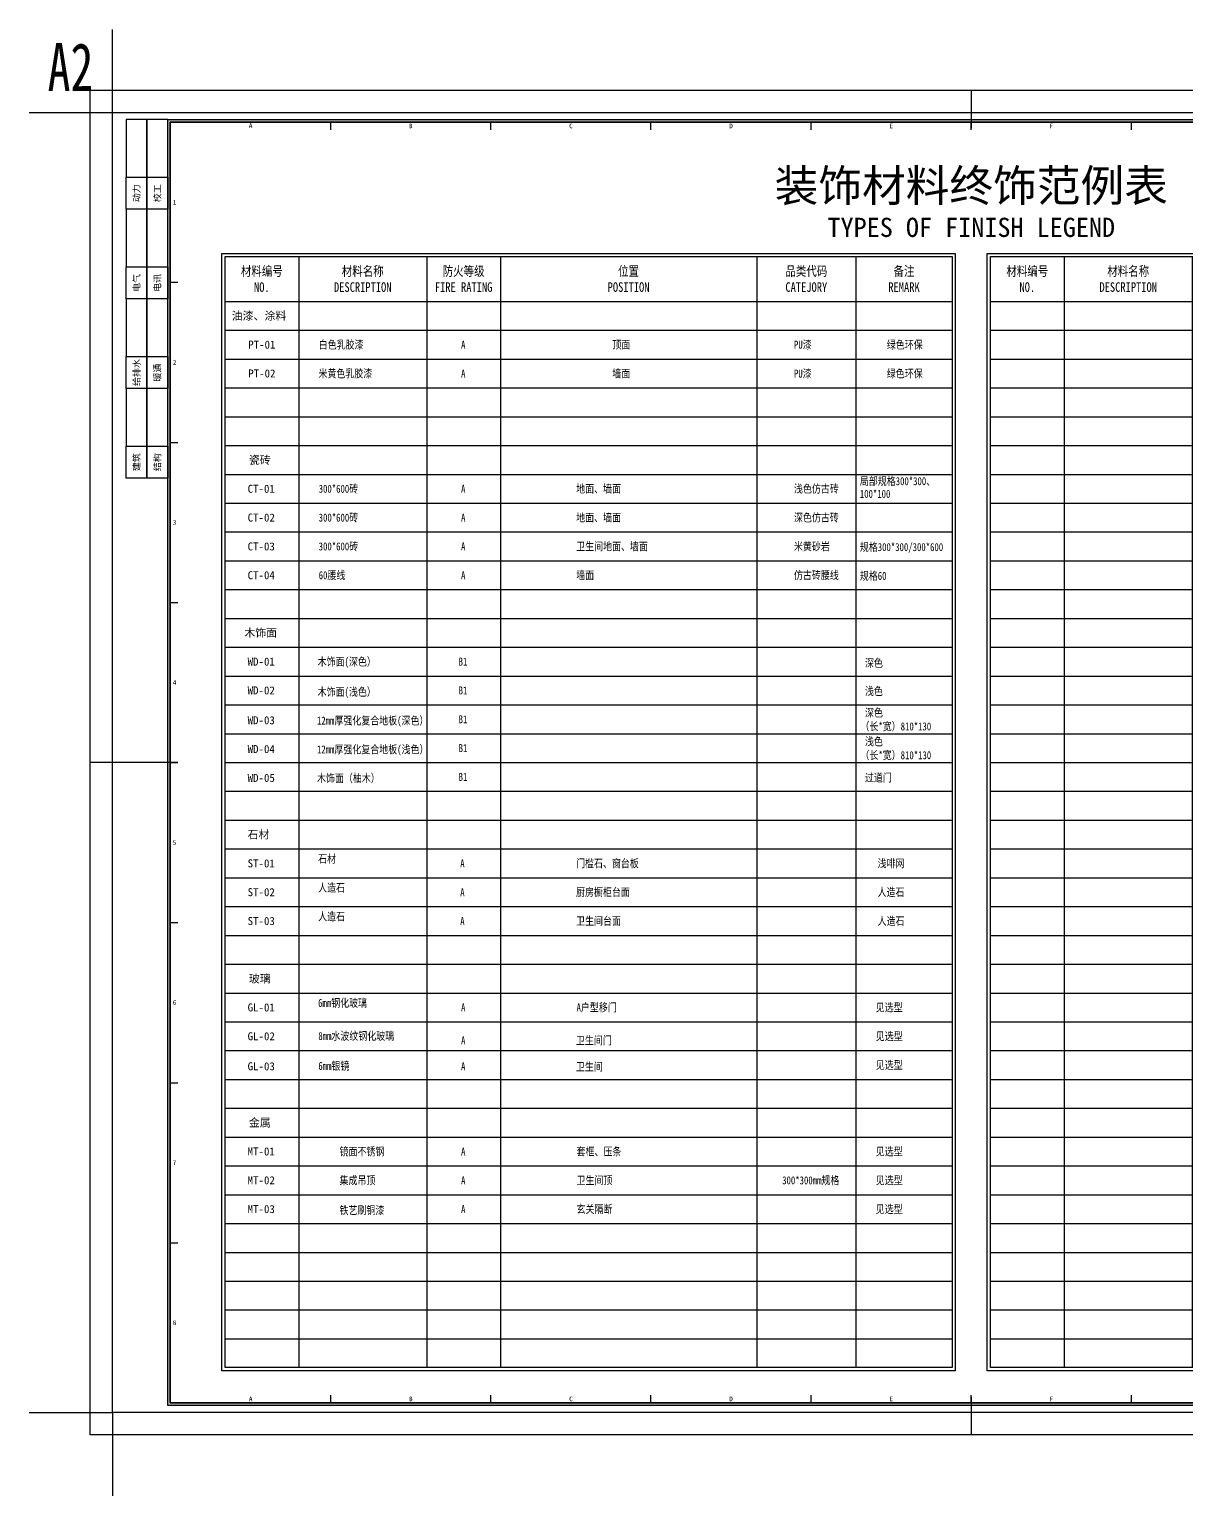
# Paper-space layout '布局1' of a CAD drawing. Header units: millimetres. Extents: x 706 to 1338, y 207 to 665.
# Drawn here: x 706.2 to 1067.5, y 207.4 to 665.4 of the extents above; entities that cross this region are included whole.
import ezdxf
from ezdxf.enums import TextEntityAlignment as Align

# ---------------------------------------------------------------- set-up
doc = ezdxf.new("R2010")
doc.units = ezdxf.units.MM
doc.layers.add('DEFPOINTS(视图框)', color=250, linetype='Continuous', plot=False)
doc.layers.add('W-图框', color=251, linetype='Continuous')
doc.layers.add('W-文字', color=35, linetype='Continuous')
doc.styles.add('A2图框$0$WMF-黑体0', font='SIMHEI.TTF')
doc.styles.add('A2图框$0$ZZ', font='SIMHEI.TTF')
doc.styles.add('WORD-1', font='SIMFANG.TTF', dxfattribs={"width": 0.7})
doc.styles.add('WORD-2', font='SIMHEI.TTF')
doc.styles.add('WORD-3', font='SimSun.ttf', dxfattribs={"width": 0.9, "height": 3})

# ---------------------------------------------------------------- blocks, each defined once
blk = doc.blocks.new('目录')
at = {"layer": 'W-图框', "color": 146, "ltscale": 20}
for p, q in [((24, 367), (24, 20)), ((64, 367), (64, 20)), ((87, 367), (87, 20)), ((167, 367), (167, 20)), ((198, 367), (198, 20)), ((1, 353), (228, 353))]:
    blk.add_line(p, q, dxfattribs=at)
at = {"layer": 'W-图框', "linetype": 'ByBlock'}
for p, q in [((1, 344), (228, 344)), ((1, 335), (228, 335)), ((1, 326), (228, 326)), ((1, 317), (228, 317)), ((1, 308), (228, 308)), ((1, 299), (228, 299)), ((1, 290), (228, 290)), ((1, 281), (228, 281)), ((1, 272), (228, 272)), ((1, 263), (228, 263)), ((1, 254), (228, 254)), ((1, 245), (228, 245)), ((1, 236), (228, 236)), ((1, 227), (228, 227)), ((1, 218), (228, 218)), ((1, 209), (228, 209)), ((1, 200), (228, 200)), ((1, 191), (228, 191)), ((1, 182), (228, 182)), ((1, 173), (228, 173)), ((1, 164), (228, 164)), ((1, 155), (228, 155)), ((1, 146), (228, 146)), ((1, 137), (228, 137)), ((1, 128), (228, 128)), ((1, 119), (228, 119)), ((1, 110), (228, 110)), ((1, 101), (228, 101)), ((1, 92), (228, 92)), ((1, 83), (228, 83)), ((1, 74), (228, 74)), ((1, 65), (228, 65)), ((1, 56), (228, 56)), ((1, 47), (228, 47)), ((1, 38), (228, 38)), ((1, 29), (228, 29))]:
    blk.add_line(p, q, dxfattribs=at)
at = {"layer": 'W-图框', "color": 44, "ltscale": 20}
blk.add_lwpolyline([(0, 368), (229, 368), (229, 19), (0, 19)], close=True, dxfattribs=at)
at = {"layer": 'W-图框', "color": 146, "ltscale": 20}
blk.add_lwpolyline([(1, 367), (228, 367), (228, 20), (1, 20)], close=True, dxfattribs=at)
at = {"layer": 'W-文字', "color": 2, "lineweight": 0, "ltscale": 1000, "style": 'WORD-2', "width": 0.8}
for s, p in [('材料编号', (12.5, 361)), ('材料名称', (44, 361)), ('防火等级', (75.5, 361)), ('位置', (127, 361)), ('品类代码', (182.5, 361)), ('备注', (213, 361)), ('NO.', (12.5, 356)), ('DESCRIPTION', (44, 356)), ('FIRE RATING', (75.5, 356)), ('POSITION', (127, 356)), ('CATEJORY', (182.5, 356)), ('REMARK', (213, 356))]:
    blk.add_text(s, height=3, dxfattribs=at).set_placement(p, align=Align.CENTER)
blk = doc.blocks.new('A2 图框')
at = {"layer": 'W-图框', "ltscale": 0.5}
h = blk.add_hatch(color=161, dxfattribs=at)
h.paths.add_polyline_path([(-562, 403), (-3, 403), (-3, 3), (-562, 3)], flags=16)
h.paths.add_polyline_path([(-562.8, 403.8), (-2.2, 403.8), (-2.2, 2.2), (-562.8, 2.2)])
at = {"layer": 'W-图框', "color": 7}
for p, q in [((-311.9, 413), (-311.9, 401.1)), ((-511.9, 400.6), (-511.9, 403)), ((-461.9, 400.6), (-461.9, 403)), ((-411.9, 400.6), (-411.9, 403)), ((-361.9, 400.6), (-361.9, 403)), ((-311.9, 400.6), (-311.9, 403)), ((-261.9, 400.6), (-261.9, 403)), ((-562, 353), (-559.6, 353)), ((-562, 303), (-559.6, 303)), ((-562, 253), (-559.6, 253)), ((-559.6, 203), (-587, 203)), ((-562, 203), (-559.6, 203)), ((-562, 153), (-559.6, 153)), ((-562, 103), (-559.6, 103)), ((-562, 53), (-559.6, 53)), ((-511.9, 3), (-511.9, 5.4)), ((-461.9, 3), (-461.9, 5.4)), ((-411.9, 3), (-411.9, 5.4)), ((-361.9, 3), (-361.9, 5.4)), ((-311.9, 3), (-311.9, 5.4)), ((-311.9, 4.9), (-311.9, -7)), ((-261.9, 3), (-261.9, 5.4))]:
    blk.add_line(p, q, dxfattribs=at)
at = {"layer": 'W-图框', "color": 1, "ltscale": 0.01}
for points in [[(-606, 406), (-580, 406), (-580, 432)], [(-606, 0), (-580, 0), (-580, -26)]]:
    blk.add_lwpolyline(points, dxfattribs=at)
at = {"layer": 'W-图框', "color": 251, "ltscale": 0.01}
for points in [[(-587, 413), (7, 413), (7, -7), (-587, -7)], [(-580, 406), (0, 406), (0, 0), (-580, 0)]]:
    blk.add_lwpolyline(points, close=True, dxfattribs=at)
at = {"layer": 'W-图框', "color": 161, "linetype": 'ByBlock'}
for points in [[(-575.8, 403.8), (-575.8, 385.8), (-569.3, 385.8), (-569.3, 403.8)], [(-569.3, 403.8), (-569.3, 385.8), (-562.8, 385.8), (-562.8, 403.8)], [(-562, 403), (-562, 3), (-61, 3), (-61, 403)], [(-575.8, 375.8), (-575.8, 385.8), (-569.3, 385.8), (-569.3, 375.8)], [(-569.3, 375.8), (-569.3, 385.8), (-562.8, 385.8), (-562.8, 375.8)], [(-575.8, 375.8), (-575.8, 357.8), (-569.3, 357.8), (-569.3, 375.8)], [(-569.3, 375.8), (-569.3, 357.8), (-562.8, 357.8), (-562.8, 375.8)], [(-575.8, 347.8), (-575.8, 357.8), (-569.3, 357.8), (-569.3, 347.8)], [(-569.3, 347.8), (-569.3, 357.8), (-562.8, 357.8), (-562.8, 347.8)], [(-575.8, 347.8), (-575.8, 329.8), (-569.3, 329.8), (-569.3, 347.8)], [(-569.3, 347.8), (-569.3, 329.8), (-562.8, 329.8), (-562.8, 347.8)], [(-575.8, 319.8), (-575.8, 329.8), (-569.3, 329.8), (-569.3, 319.8)], [(-569.3, 319.8), (-569.3, 329.8), (-562.8, 329.8), (-562.8, 319.8)], [(-575.8, 319.8), (-575.8, 301.8), (-569.3, 301.8), (-569.3, 319.8)], [(-569.3, 319.8), (-569.3, 301.8), (-562.8, 301.8), (-562.8, 319.8)], [(-575.8, 291.8), (-575.8, 301.8), (-569.3, 301.8), (-569.3, 291.8)], [(-569.3, 291.8), (-569.3, 301.8), (-562.8, 301.8), (-562.8, 291.8)]]:
    blk.add_lwpolyline(points, close=True, dxfattribs=at)
at = {"layer": 'W-图框', "color": 161, "ltscale": 0.5}
for points in [[(-562.8, 403.8), (-2.2, 403.8), (-2.2, 2.2), (-562.8, 2.2)], [(-562, 403), (-3, 403), (-3, 3), (-562, 3)]]:
    blk.add_lwpolyline(points, close=True, dxfattribs=at)
at = {"layer": 'DEFPOINTS(视图框)', "lineweight": 0, "style": 'WORD-1', "width": 0.7}
blk.add_text('A2', height=15, dxfattribs=at).set_placement((-586.01, 420.19), align=Align.MIDDLE_RIGHT)
at = {"layer": 'W-图框', "lineweight": 0, "ltscale": 150, "style": 'A2图框$0$ZZ'}
for s, p in [('A', (-536.9, 401.91)), ('B', (-486.9, 401.82)), ('C', (-436.9, 401.82)), ('D', (-386.9, 401.82)), ('E', (-336.9, 401.82)), ('F', (-286.9, 401.82)), ('1', (-560.66, 378)), ('2', (-560.66, 328)), ('3', (-560.66, 278)), ('4', (-560.66, 228)), ('5', (-560.66, 178)), ('6', (-560.66, 128)), ('7', (-560.66, 78)), ('8', (-560.66, 28)), ('A', (-536.9, 4.22)), ('B', (-486.9, 4.22)), ('C', (-436.9, 4.22)), ('D', (-386.9, 4.22)), ('E', (-336.9, 4.22)), ('F', (-286.9, 4.22))]:
    blk.add_text(s, height=1.45, dxfattribs=at).set_placement(p, align=Align.MIDDLE)
at = {"layer": 'W-图框', "lineweight": 0, "style": 'A2图框$0$WMF-黑体0'}
for s, p in [('动力', (-572.55, 380.8)), ('校工', (-566.05, 380.8)), ('电气', (-572.55, 352.8)), ('电讯', (-566.05, 352.8)), ('给排水', (-572.55, 324.8)), ('暖通', (-566.05, 324.8)), ('建筑', (-572.55, 296.8)), ('结构', (-566.05, 296.8))]:
    blk.add_text(s, height=2, rotation=90, dxfattribs=at).set_placement(p, align=Align.MIDDLE)
at = {"layer": 'W-图框', "color": 35, "lineweight": 0, "style": 'WORD-3', "width": 0.65}
blk.add_attdef('建设单位', text='', height=3, dxfattribs=at).set_placement((-32, 300.49), align=Align.MIDDLE)
at = {"layer": 'W-图框', "color": 35, "ltscale": 1000, "style": 'WORD-2'}
for tag, height, width, p in [('项目名称英文翻译', 3.5, 0.8, (-21.14, 246.28)), ('项目名称', 7, 0.7, (-41.38, 246.28)), ('项目名称', 7, 0.7, (-30.73, 246.28))]:
    blk.add_attdef(tag, text='', height=height, rotation=90, dxfattribs=dict(at, width=width)).set_placement(p, align=Align.MIDDLE)
at = {"layer": 'W-图框', "color": 35, "lineweight": 0, "style": 'WORD-2'}
for tag, p in [('2013.01.01', (-41.46, 176)), ('2013.03.01', (-13.42, 176)), ('2013.05.01', (-41.46, 169)), ('2013.06.01', (-13.42, 169)), ('2013.08.01', (-41.46, 162)), ('2013.09.01', (-13.42, 162)), ('2013.09.01', (-32, 113))]:
    blk.add_attdef(tag, text='', height=1.8, dxfattribs=at).set_placement(p, align=Align.MIDDLE)
at = {"layer": 'W-图框', "color": 35, "ltscale": 1000, "style": 'WORD-2', "width": 0.78}
blk.add_attdef('FS2011000', text='', height=3.5, dxfattribs=at).set_placement((-32, 11.45), align=Align.MIDDLE)

psp = doc.layouts.new('布局1')

# ---------------------------------------------------------------- block references
at = {"layer": 'W-图框'}
for name, p in [('A2 图框', (1312.17, 233.38)), ('目录', (766.27, 227.38)), ('目录', (1005.27, 227.38))]:
    psp.add_blockref(name, p, dxfattribs=at)

# ---------------------------------------------------------------- texts
at = {"layer": 'W-文字', "color": 2, "lineweight": 0, "ltscale": 1000, "style": 'WORD-2'}
for s, height, p in [('装饰材料终饰范例表', 10, (1000.27, 608.57)), ('TYPES OF FINISH LEGEND', 6, (1000.27, 598.73))]:
    psp.add_text(s, height=height, dxfattribs=at).set_placement(p, align=Align.BOTTOM_CENTER)
at = {"layer": 'W-文字', "color": 35, "linetype": 'ByBlock', "lineweight": 0, "ltscale": 0.01, "style": 'WORD-2'}
for s, p in [('油漆、涂料', (769.36, 575.88, 3258.66)), ('瓷砖', (774.72, 530.88, 3258.66)), ('木饰面', (773.3, 476.88, 3258.66)), ('石材', (774.31, 413.88, 3258.66)), ('玻璃', (774.72, 368.88, 3258.66)), ('金属', (774.72, 323.88, 3258.66))]:
    psp.add_text(s, height=2.5, dxfattribs=at).set_placement(p, align=Align.MIDDLE_LEFT)
for s, p in [('PT-01', (778.77, 566.88, 3258.66)), ('PT-02', (778.77, 557.88, 3258.66)), ('CT-01', (778.58, 521.88, 3258.66)), ('CT-02', (778.58, 512.88, 3258.66)), ('CT-03', (778.58, 503.88, 3258.66)), ('CT-04', (778.58, 494.88, 3258.66)), ('WD-01', (778.58, 467.88, 3258.66)), ('WD-02', (778.58, 458.88, 3258.66)), ('WD-03', (778.58, 449.56, 3258.66)), ('WD-04', (778.58, 440.56, 3258.66)), ('WD-05', (778.58, 431.56, 3258.66)), ('ST-01', (778.58, 404.88, 3258.66)), ('ST-02', (778.58, 395.88, 3258.66)), ('ST-03', (778.58, 386.88, 3258.66)), ('GL-01', (778.58, 359.88, 3258.66)), ('GL-02', (778.58, 350.88, 3258.66)), ('GL-03', (778.58, 341.5, 3258.66)), ('MT-01', (778.58, 314.88, 3258.66)), ('MT-02', (778.58, 305.88, 3258.66)), ('MT-03', (778.58, 296.88, 3258.66))]:
    psp.add_text(s, height=2.5, dxfattribs=at).set_placement(p, align=Align.MIDDLE)
at = {"layer": 'W-文字', "color": 35, "linetype": 'ByBlock', "lineweight": 0, "ltscale": 0.01, "style": 'WORD-3', "width": 0.8}
for s, p in [('白色乳胶漆', (796.52, 566.88)), ('A', (840.97, 566.88)), ('顶面', (888.2, 566.88)), ('PU漆', (944.91, 566.88)), ('绿色环保', (973.9, 566.88)), ('米黄色乳胶漆', (796.45, 557.88)), ('A', (840.97, 557.88)), ('墙面', (888.2, 557.88)), ('PU漆', (944.91, 557.88)), ('绿色环保', (973.9, 557.88)), ('300*600砖', (796.52, 521.88)), ('A', (840.97, 521.88)), ('地面、墙面', (876.91, 521.88)), ('浅色仿古砖', (944.91, 521.88)), ('局部规格300*300、', (965.48, 524.26)), ('100*100', (965.48, 520.29)), ('300*600砖', (796.52, 512.88)), ('A', (840.97, 512.88)), ('地面、墙面', (876.91, 512.88)), ('深色仿古砖', (944.91, 512.88)), ('300*600砖', (796.52, 503.88)), ('A', (840.97, 503.88)), ('卫生间地面、墙面', (876.91, 503.88)), ('米黄砂岩', (944.91, 503.88)), ('规格300*300/300*600', (965.48, 503.67)), ('60腰线', (796.52, 494.88)), ('A', (840.97, 494.88)), ('墙面', (876.91, 494.88)), ('仿古砖腰线', (944.91, 494.88)), ('规格60', (965.48, 494.67)), ('木饰面(深色）', (796.2, 467.88)), ('B1', (840.2, 467.88)), ('深色', (967.08, 467.46)), ('木饰面(浅色） ', (796.2, 458.44)), ('B1', (840.2, 458.88)), ('浅色', (967.08, 458.65)), ('深色', (967.08, 451.93)), ('12mm厚强化复合地板(深色）', (795.98, 449.47)), ('B1', (840.2, 449.88)), ('（长*宽）810*130', (965.67, 447.66)), ('浅色', (967.08, 442.93)), ('12mm厚强化复合地板(浅色） ', (795.98, 440.47)), ('B1', (840.2, 440.88)), ('（长*宽）810*130', (965.67, 438.66)), ('木饰面（柚木）', (795.98, 431.47)), ('B1', (840.2, 431.88)), ('过道门', (967.08, 431.65)), ('石材', (796.34, 406.28)), ('A', (840.71, 404.88)), ('门槛石、窗台板', (876.87, 404.88)), ('浅啡网', (971.03, 404.88)), ('人造石', (796.34, 397.28)), ('A', (840.71, 395.88)), ('厨房橱柜台面', (876.87, 395.88)), ('人造石', (971.03, 395.88)), ('人造石', (796.34, 388.28)), ('A', (840.71, 386.88)), ('卫生间台面', (876.87, 386.88)), ('人造石', (971.03, 386.88)), ('6mm钢化玻璃', (796.34, 361.28)), ('A', (840.97, 359.88)), ('A户型移门', (877.03, 359.88)), ('见选型', (970.45, 359.88)), ('8mm水波纹钢化玻璃', (796.41, 350.97)), ('A', (840.97, 349.57)), ('卫生间门', (876.81, 349.57)), ('见选型', (970.45, 350.88)), ('6mm银镜', (796.41, 341.61)), ('A', (840.97, 341.47)), ('卫生间', (876.81, 341.37)), ('见选型', (970.45, 341.88)), ('镜面不锈钢', (803.03, 314.88)), ('A', (840.97, 314.88)), ('套框、压条', (877.02, 314.88)), ('见选型', (970.45, 314.88)), ('集成吊顶', (803.03, 305.88)), ('A', (840.97, 305.88)), ('卫生间顶', (877.02, 305.88)), ('300*300mm规格', (941.24, 305.88)), ('见选型', (970.45, 305.88)), ('铁艺刷铜漆', (803.03, 296.53)), ('A', (840.97, 296.88)), ('玄关隔断', (877.02, 296.88)), ('见选型', (970.45, 296.88))]:
    psp.add_text(s, height=2.5, dxfattribs=at).set_placement(p, align=Align.MIDDLE_LEFT)

doc.saveas('drawing.dxf')
